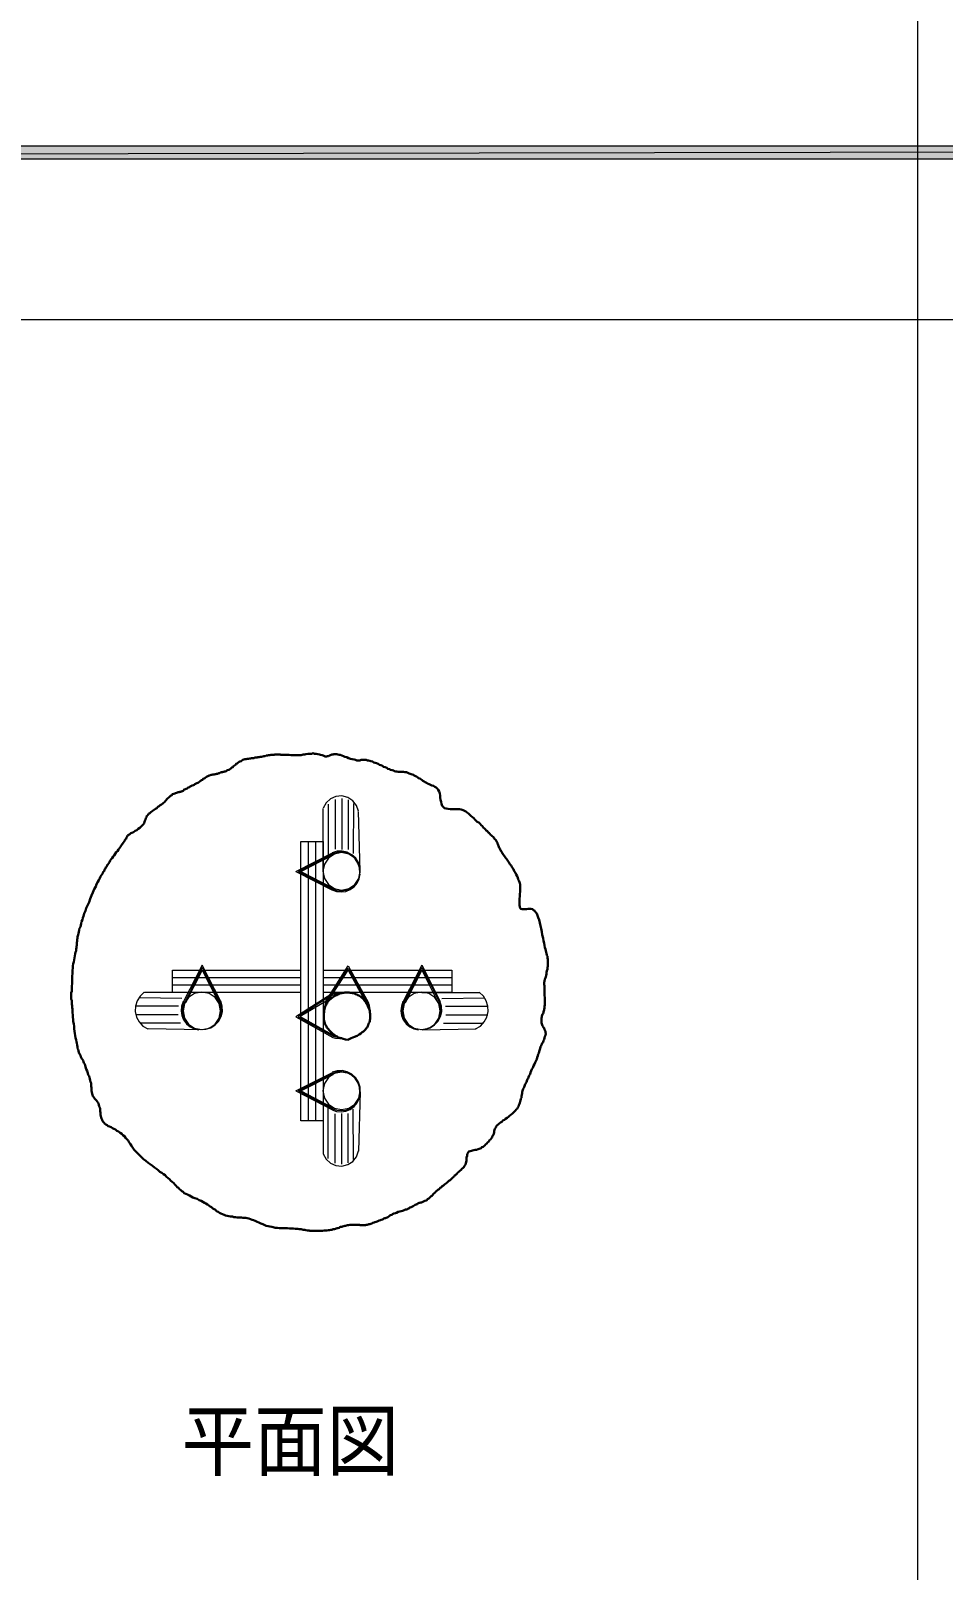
# Model space of a CAD drawing. Header units: millimetres. Extents: x 0 to 420, y 0 to 297.
# Drawn here: x 162.5 to 211.5, y 129.8 to 212.5 of the extents above; entities that cross this region are included whole.
import ezdxf
from ezdxf.enums import TextEntityAlignment as Align

# ---------------------------------------------------------------- set-up
doc = ezdxf.new("R2010")
doc.units = ezdxf.units.MM
doc.styles.add('kst32b', font='NotoSansJP-Variable.ttf')

msp = doc.modelspace()

# ---------------------------------------------------------------- hatches: boundary and pattern name
h = msp.add_hatch(color=7)
h.paths.add_polyline_path([(394.166, 205.634), (394.166, 206.333), (26.183, 205.634), (394.166, 205.634)])
h.paths.add_polyline_path([(394.166, 206.333), (26.183, 205.634), (26.183, 206.333), (394.166, 206.333)])

# ---------------------------------------------------------------- linework, layer by layer
at = {"lineweight": 13}
for points in [[(210.185, 45.995), (210.185, 285.983)], [(394.166, 196.977), (26.183, 196.977)], [(180.115, 170.586), (180.008, 170.896), (179.811, 171.148), (179.543, 171.323), (179.226, 171.404), (178.899, 171.377), (178.606, 171.248), (178.37, 171.032), (178.213, 170.744)], [(178.858, 171.217), (178.858, 168.55)], [(179.218, 171.259), (179.218, 168.529)], [(179.557, 171.196), (179.557, 168.529)], [(178.223, 167.344), (178.223, 170.73)], [(178.477, 170.963), (178.477, 168.211)], [(179.853, 171.005), (179.832, 168.317)], [(180.213, 167.365), (180.107, 170.561)], [(178.223, 153.945), (177.017, 153.945), (177.017, 168.952)], [(177.017, 168.952), (178.223, 168.952)], [(177.419, 153.945), (177.419, 168.952)], [(177.821, 153.945), (177.821, 168.952)], [(178.223, 168.952), (178.223, 153.945)], [(176.742, 167.344), (178.71, 168.338)], [(176.89, 167.344), (178.731, 168.296)], [(177.017, 167.344), (178.753, 168.233)], [(180.208, 167.272), (180.198, 167.554), (180.117, 167.819), (179.97, 168.054), (179.763, 168.247), (179.514, 168.378), (179.243, 168.44), (178.966, 168.429), (178.696, 168.346)], [(180.19, 167.271), (180.171, 167.541), (180.085, 167.793), (179.939, 168.016), (179.738, 168.196), (179.497, 168.32), (179.237, 168.377), (178.971, 168.366), (178.712, 168.288)], [(176.742, 167.344), (178.71, 166.349)], [(176.89, 167.344), (178.731, 166.391)], [(177.017, 167.344), (178.753, 166.455)], [(178.691, 166.356), (178.933, 166.269), (179.185, 166.243), (179.435, 166.278), (179.673, 166.375), (179.881, 166.526), (180.044, 166.72), (180.155, 166.947), (180.209, 167.198)], [(178.729, 166.414), (178.959, 166.332), (179.199, 166.307), (179.438, 166.338), (179.666, 166.426), (179.867, 166.565), (180.028, 166.745), (180.142, 166.957), (180.204, 167.194)], [(172.72, 160.359), (171.704, 162.306), (170.709, 160.359)], [(171.704, 162.179), (170.773, 160.316)], [(171.704, 162.179), (172.657, 160.316)], [(178.371, 160.401), (179.557, 162.285)], [(178.414, 160.38), (179.557, 162.158)], [(179.557, 162.285), (180.658, 160.295)], [(179.557, 162.158), (180.615, 160.253)], [(183.515, 162.306), (182.52, 160.359)], [(183.515, 162.179), (182.562, 160.316)], [(183.515, 162.306), (184.51, 160.359)], [(183.515, 162.179), (184.468, 160.316)], [(170.117, 160.846), (170.117, 162.052), (177.017, 162.052)], [(170.117, 161.65), (177.017, 161.65)], [(171.704, 162.052), (170.815, 160.295)], [(171.704, 162.052), (172.614, 160.295)], [(178.223, 162.052), (185.124, 162.052)], [(178.223, 161.65), (185.124, 161.65)], [(178.456, 160.337), (179.557, 162.052), (180.552, 160.232)], [(183.515, 162.052), (182.626, 160.295)], [(183.515, 162.052), (184.404, 160.295)], [(185.124, 162.052), (185.124, 160.846)], [(168.592, 160.855), (168.369, 160.651), (168.21, 160.4), (168.122, 160.117), (168.111, 159.815), (168.18, 159.521), (168.322, 159.26), (168.526, 159.044), (168.784, 158.887)], [(170.625, 160.528), (168.317, 160.549)], [(171.704, 160.846), (168.614, 160.846)], [(170.117, 161.248), (177.017, 161.248)], [(177.017, 160.846), (170.117, 160.846)], [(178.626, 160.74), (176.742, 159.533), (178.731, 158.432)], [(178.647, 160.676), (176.869, 159.533), (178.753, 158.496)], [(178.774, 160.613), (176.975, 159.554), (178.795, 158.538)], [(178.223, 161.248), (185.124, 161.248)], [(185.124, 160.846), (178.223, 160.846)], [(178.626, 160.74), (178.774, 160.782)], [(178.647, 160.676), (178.795, 160.718)], [(178.774, 160.782), (179.091, 160.782)], [(178.795, 160.718), (179.155, 160.803), (179.091, 160.782)], [(183.515, 160.846), (186.627, 160.846)], [(184.595, 160.528), (186.902, 160.549)], [(186.413, 158.887), (186.672, 159.044), (186.876, 159.26), (187.018, 159.521), (187.087, 159.815), (187.076, 160.117), (186.987, 160.4), (186.828, 160.651), (186.605, 160.855)], [(170.434, 160.105), (168.148, 160.105)], [(170.413, 159.639), (168.169, 159.639)], [(170.695, 160.356), (170.608, 160.115), (170.582, 159.863), (170.618, 159.612), (170.714, 159.374), (170.865, 159.167), (171.059, 159.004), (171.286, 158.893), (171.537, 158.839)], [(170.753, 160.34), (170.671, 160.11), (170.646, 159.87), (170.677, 159.631), (170.765, 159.403), (170.904, 159.202), (171.084, 159.041), (171.297, 158.927), (171.533, 158.865)], [(171.632, 158.861), (171.914, 158.871), (172.179, 158.952), (172.415, 159.099), (172.607, 159.306), (172.739, 159.555), (172.8, 159.826), (172.79, 160.103), (172.706, 160.372)], [(171.632, 158.858), (171.902, 158.877), (172.154, 158.962), (172.376, 159.109), (172.557, 159.31), (172.68, 159.551), (172.737, 159.811), (172.727, 160.077), (172.648, 160.336)], [(178.371, 160.401), (178.329, 160.253), (178.287, 160.02), (178.287, 159.956)], [(178.414, 160.38), (178.371, 160.232), (178.287, 159.956)], [(180.615, 160.253), (180.658, 160.126), (180.721, 159.766), (180.742, 159.914), (180.7, 160.147), (180.658, 160.295)], [(182.506, 160.356), (182.419, 160.115), (182.393, 159.863), (182.429, 159.612), (182.525, 159.374), (182.676, 159.167), (182.87, 159.004), (183.097, 158.893), (183.348, 158.839)], [(182.564, 160.34), (182.482, 160.11), (182.457, 159.87), (182.488, 159.631), (182.576, 159.403), (182.715, 159.202), (182.895, 159.041), (183.108, 158.927), (183.344, 158.865)], [(183.422, 158.861), (183.704, 158.871), (183.969, 158.952), (184.205, 159.099), (184.397, 159.306), (184.529, 159.555), (184.59, 159.826), (184.58, 160.103), (184.496, 160.372)], [(183.422, 158.858), (183.691, 158.877), (183.943, 158.962), (184.166, 159.109), (184.347, 159.31), (184.47, 159.551), (184.527, 159.811), (184.517, 160.077), (184.438, 160.336)], [(184.785, 160.105), (187.092, 160.105)], [(184.806, 159.639), (187.071, 159.639)], [(170.54, 159.194), (168.381, 159.194)], [(171.704, 158.835), (168.804, 158.898)], [(183.536, 158.835), (186.436, 158.898)], [(184.679, 159.194), (186.838, 159.194)], [(178.731, 158.432), (178.879, 158.39), (179.112, 158.369), (179.261, 158.369)], [(178.753, 158.496), (178.901, 158.454), (179.261, 158.369)], [(176.742, 155.554), (178.71, 156.549)], [(176.89, 155.554), (178.731, 156.485)], [(177.017, 155.554), (178.753, 156.443)], [(180.208, 155.482), (180.198, 155.764), (180.117, 156.029), (179.97, 156.265), (179.763, 156.457), (179.514, 156.589), (179.243, 156.65), (178.966, 156.64), (178.696, 156.556)], [(180.19, 155.482), (180.171, 155.751), (180.085, 156.003), (179.939, 156.226), (179.738, 156.407), (179.497, 156.53), (179.237, 156.587), (178.971, 156.577), (178.712, 156.498)], [(176.742, 155.554), (178.71, 154.538)], [(176.89, 155.554), (178.731, 154.601)], [(177.017, 155.554), (178.753, 154.644)], [(178.223, 155.554), (178.223, 152.167)], [(180.213, 155.511), (180.107, 152.315)], [(178.477, 151.934), (178.477, 154.665)], [(178.691, 154.545), (178.933, 154.458), (179.185, 154.432), (179.435, 154.467), (179.673, 154.563), (179.881, 154.715), (180.044, 154.909), (180.155, 155.136), (180.209, 155.387)], [(178.729, 154.603), (178.959, 154.521), (179.199, 154.496), (179.438, 154.527), (179.666, 154.615), (179.867, 154.754), (180.028, 154.934), (180.142, 155.146), (180.204, 155.383)], [(178.858, 151.68), (178.858, 154.326)], [(179.218, 151.617), (179.218, 154.347)], [(179.557, 151.701), (179.557, 154.347)], [(179.853, 151.871), (179.832, 154.58)], [(178.213, 152.175), (178.37, 151.887), (178.606, 151.671), (178.899, 151.542), (179.226, 151.514), (179.543, 151.596), (179.811, 151.771), (180.008, 152.023), (180.115, 152.333)]]:
    msp.add_lwpolyline(points, dxfattribs=at)
at = {"lineweight": 0}
for points in [[(394.166, 205.634), (394.166, 206.333), (26.183, 205.634)], [(394.166, 206.333), (26.183, 205.634), (26.183, 206.333)]]:
    msp.add_lwpolyline(points, close=True, dxfattribs=at)
at = {"lineweight": 30}
msp.add_lwpolyline([(168.487, 169.82), (168.55, 169.884), (168.593, 169.947), (168.614, 170.011), (168.635, 170.074), (168.656, 170.138), (168.677, 170.201), (168.72, 170.265), (168.741, 170.328), (168.783, 170.371), (168.825, 170.434), (168.889, 170.476), (168.952, 170.54), (169.016, 170.582), (169.079, 170.625), (169.143, 170.667), (169.206, 170.709), (169.27, 170.751), (169.333, 170.815), (169.397, 170.857), (169.46, 170.9), (169.524, 170.942), (169.587, 170.984), (169.63, 171.027), (169.693, 171.069), (169.736, 171.132), (169.778, 171.175), (169.82, 171.238), (169.862, 171.281), (169.926, 171.323), (169.968, 171.365), (170.011, 171.408), (170.074, 171.45), (170.117, 171.492), (170.18, 171.513), (170.244, 171.535), (170.286, 171.556), (170.349, 171.577), (170.392, 171.598), (170.434, 171.598), (170.476, 171.598), (170.519, 171.619), (170.54, 171.619), (170.561, 171.619), (170.561, 171.64), (170.582, 171.64), (170.603, 171.64), (170.625, 171.662), (170.646, 171.662), (170.688, 171.683), (170.709, 171.704), (170.752, 171.746), (170.815, 171.767), (170.857, 171.789), (170.9, 171.81), (170.963, 171.852), (171.027, 171.873), (171.069, 171.916), (171.133, 171.937), (171.175, 171.958), (171.238, 171.979), (171.281, 172), (171.323, 172.043), (171.387, 172.064), (171.429, 172.085), (171.471, 172.106), (171.513, 172.127), (171.535, 172.148), (171.577, 172.17), (171.619, 172.212), (171.662, 172.233), (171.683, 172.254), (171.725, 172.275), (171.768, 172.318), (171.81, 172.339), (171.852, 172.36), (171.895, 172.402), (171.937, 172.424), (171.979, 172.445), (172.021, 172.466), (172.043, 172.487), (172.085, 172.508), (172.127, 172.508), (172.17, 172.529), (172.191, 172.529), (172.233, 172.529), (172.276, 172.551), (172.318, 172.551), (172.36, 172.551), (172.403, 172.572), (172.445, 172.572), (172.487, 172.593), (172.529, 172.593), (172.572, 172.614), (172.614, 172.635), (172.657, 172.635), (172.678, 172.656), (172.72, 172.656), (172.741, 172.678), (172.762, 172.678), (172.784, 172.678), (172.805, 172.678), (172.826, 172.699), (172.868, 172.699), (172.911, 172.72), (172.953, 172.72), (172.995, 172.741), (173.037, 172.762), (173.08, 172.783), (173.143, 172.805), (173.186, 172.826), (173.228, 172.868), (173.27, 172.889), (173.313, 172.932), (173.355, 172.953), (173.397, 172.995), (173.44, 173.037), (173.503, 173.08), (173.546, 173.122), (173.588, 173.143), (173.63, 173.186), (173.694, 173.228), (173.736, 173.249), (173.8, 173.27), (173.842, 173.313), (173.905, 173.334), (173.948, 173.355), (174.011, 173.376), (174.075, 173.376), (174.138, 173.397), (174.202, 173.397), (174.265, 173.418), (174.308, 173.418), (174.371, 173.44), (174.435, 173.44), (174.498, 173.44), (174.54, 173.461), (174.604, 173.461), (174.667, 173.461), (174.71, 173.482), (174.773, 173.482), (174.837, 173.503), (174.9, 173.503), (174.964, 173.524), (175.027, 173.546), (175.091, 173.546), (175.154, 173.567), (175.218, 173.567), (175.281, 173.588), (175.345, 173.588), (175.408, 173.609), (175.472, 173.609), (175.514, 173.609), (175.578, 173.609), (175.62, 173.63), (175.662, 173.63), (175.704, 173.63), (175.726, 173.63), (175.768, 173.63), (175.789, 173.63), (175.81, 173.63), (175.832, 173.63), (175.874, 173.63), (175.895, 173.63), (175.937, 173.609), (176.001, 173.609), (176.086, 173.609), (176.17, 173.609), (176.276, 173.609), (176.382, 173.609), (176.488, 173.588), (176.594, 173.588), (176.678, 173.588), (176.763, 173.588), (176.805, 173.588), (176.869, 173.588), (176.911, 173.588), (176.932, 173.588), (176.975, 173.588), (176.996, 173.588), (177.038, 173.588), (177.08, 173.609), (177.144, 173.63), (177.229, 173.63), (177.292, 173.651), (177.398, 173.672), (177.483, 173.672), (177.588, 173.672), (177.673, 173.694), (177.758, 173.672), (177.842, 173.672), (177.927, 173.651), (178.012, 173.63), (178.075, 173.609), (178.16, 173.588), (178.223, 173.567), (178.287, 173.546), (178.329, 173.524), (178.393, 173.524), (178.456, 173.546), (178.499, 173.546), (178.562, 173.567), (178.604, 173.588), (178.647, 173.609), (178.689, 173.63), (178.753, 173.63), (178.795, 173.651), (178.837, 173.651), (178.901, 173.651), (178.943, 173.651), (179.007, 173.63), (179.07, 173.609), (179.134, 173.609), (179.218, 173.567), (179.303, 173.546), (179.387, 173.503), (179.493, 173.482), (179.578, 173.44), (179.684, 173.397), (179.769, 173.376), (179.874, 173.355), (179.959, 173.334), (180.022, 173.313), (180.086, 173.313), (180.15, 173.313), (180.192, 173.313), (180.255, 173.334), (180.298, 173.334), (180.361, 173.334), (180.404, 173.334), (180.467, 173.334), (180.53, 173.334), (180.594, 173.313), (180.658, 173.313), (180.721, 173.292), (180.785, 173.27), (180.869, 173.249), (180.933, 173.207), (181.017, 173.186), (181.081, 173.164), (181.166, 173.122), (181.25, 173.08), (181.314, 173.059), (181.398, 173.016), (181.462, 172.974), (181.546, 172.953), (181.631, 172.91), (181.695, 172.868), (181.779, 172.847), (181.843, 172.805), (181.928, 172.783), (181.991, 172.762), (182.054, 172.741), (182.118, 172.72), (182.182, 172.72), (182.245, 172.699), (182.309, 172.699), (182.351, 172.699), (182.393, 172.699), (182.457, 172.699), (182.499, 172.699), (182.541, 172.699), (182.605, 172.678), (182.647, 172.678), (182.689, 172.678), (182.732, 172.656), (182.795, 172.635), (182.838, 172.614), (182.901, 172.593), (182.944, 172.572), (183.007, 172.551), (183.071, 172.529), (183.113, 172.508), (183.176, 172.466), (183.24, 172.445), (183.303, 172.402), (183.346, 172.36), (183.409, 172.339), (183.473, 172.297), (183.536, 172.254), (183.579, 172.212), (183.642, 172.17), (183.705, 172.148), (183.769, 172.106), (183.833, 172.064), (183.917, 172.043), (183.981, 172), (184.065, 171.958), (184.15, 171.937), (184.213, 171.894), (184.298, 171.852), (184.362, 171.789), (184.404, 171.725), (184.446, 171.64), (184.489, 171.535), (184.51, 171.429), (184.51, 171.323), (184.531, 171.196), (184.552, 171.09), (184.573, 170.984), (184.616, 170.878), (184.658, 170.815), (184.743, 170.751), (184.827, 170.73), (184.933, 170.709), (185.06, 170.688), (185.187, 170.688), (185.314, 170.688), (185.42, 170.688), (185.547, 170.688), (185.632, 170.667), (185.737, 170.646), (185.822, 170.603), (185.886, 170.561), (185.97, 170.497), (186.034, 170.455), (186.097, 170.392), (186.161, 170.328), (186.246, 170.265), (186.309, 170.201), (186.372, 170.138), (186.436, 170.074), (186.5, 170.011), (186.584, 169.968), (186.648, 169.905), (186.711, 169.841), (186.775, 169.778), (186.817, 169.714), (186.88, 169.651), (186.944, 169.608), (186.986, 169.545), (187.05, 169.503), (187.092, 169.439), (187.156, 169.397), (187.198, 169.333), (187.24, 169.291), (187.304, 169.249), (187.346, 169.206), (187.388, 169.164), (187.41, 169.122), (187.452, 169.079), (187.494, 169.037), (187.516, 168.995), (187.537, 168.952), (187.558, 168.931), (187.579, 168.889), (187.579, 168.846), (187.6, 168.804), (187.621, 168.762), (187.643, 168.719), (187.664, 168.677), (187.685, 168.614), (187.706, 168.571), (187.727, 168.529), (187.748, 168.487), (187.77, 168.465), (187.791, 168.423), (187.812, 168.402), (187.812, 168.381), (187.833, 168.36), (187.833, 168.338), (187.854, 168.317), (187.875, 168.296), (187.875, 168.275), (187.918, 168.233), (187.939, 168.19), (187.981, 168.148), (188.024, 168.084), (188.087, 168), (188.129, 167.936), (188.193, 167.852), (188.256, 167.746), (188.32, 167.661), (188.383, 167.555), (188.447, 167.471), (188.489, 167.365), (188.553, 167.28), (188.595, 167.174), (188.637, 167.09), (188.68, 167.005), (188.701, 166.92), (188.743, 166.857), (188.764, 166.772), (188.786, 166.709), (188.807, 166.645), (188.807, 166.582), (188.807, 166.518), (188.807, 166.433), (188.807, 166.349), (188.807, 166.243), (188.786, 166.137), (188.786, 166.01), (188.764, 165.883), (188.764, 165.756), (188.764, 165.65), (188.764, 165.544), (188.786, 165.439), (188.807, 165.375), (188.849, 165.333), (188.912, 165.312), (188.976, 165.312), (189.061, 165.312), (189.145, 165.312), (189.23, 165.333), (189.315, 165.333), (189.378, 165.333), (189.463, 165.312), (189.526, 165.269), (189.59, 165.227), (189.632, 165.163), (189.696, 165.079), (189.738, 164.973), (189.78, 164.867), (189.823, 164.74), (189.865, 164.592), (189.907, 164.423), (189.929, 164.275), (189.971, 164.105), (189.992, 163.936), (190.034, 163.767), (190.055, 163.618), (190.098, 163.491), (190.119, 163.364), (190.14, 163.258), (190.161, 163.174), (190.183, 163.089), (190.204, 163.004), (190.225, 162.941), (190.246, 162.856), (190.267, 162.793), (190.267, 162.708), (190.288, 162.623), (190.288, 162.539), (190.288, 162.454), (190.288, 162.369), (190.288, 162.264), (190.267, 162.179), (190.267, 162.094), (190.246, 162.01), (190.225, 161.925), (190.225, 161.84), (190.204, 161.756), (190.183, 161.692), (190.161, 161.629), (190.14, 161.565), (190.14, 161.523), (190.119, 161.48), (190.119, 161.459), (190.119, 161.438), (190.098, 161.396), (190.098, 161.375), (190.098, 161.332), (190.098, 161.269), (190.119, 161.205), (190.119, 161.121), (190.119, 161.036), (190.119, 160.909), (190.119, 160.803), (190.119, 160.676), (190.14, 160.57), (190.14, 160.443), (190.14, 160.337), (190.14, 160.253), (190.14, 160.168), (190.119, 160.105), (190.119, 160.041), (190.119, 159.999), (190.098, 159.956), (190.098, 159.914), (190.077, 159.851), (190.055, 159.808), (190.055, 159.766), (190.034, 159.724), (190.013, 159.681), (189.992, 159.618), (189.971, 159.575), (189.971, 159.533), (189.95, 159.47), (189.95, 159.427), (189.95, 159.364), (189.95, 159.321), (189.95, 159.258), (189.95, 159.216), (189.971, 159.152), (189.992, 159.11), (190.013, 159.046), (190.034, 159.004), (190.055, 158.962), (190.098, 158.919), (190.119, 158.856), (190.14, 158.813), (190.161, 158.75), (190.161, 158.708), (190.183, 158.623), (190.161, 158.559), (190.14, 158.475), (190.119, 158.411), (190.098, 158.327), (190.055, 158.263), (190.034, 158.179), (189.992, 158.115), (189.971, 158.073), (189.95, 158.03), (189.929, 157.988), (189.929, 157.967), (189.907, 157.946), (189.907, 157.925), (189.907, 157.903), (189.886, 157.861), (189.886, 157.84), (189.865, 157.776), (189.844, 157.734), (189.823, 157.671), (189.802, 157.586), (189.78, 157.522), (189.759, 157.438), (189.717, 157.353), (189.696, 157.268), (189.653, 157.162), (189.611, 157.078), (189.569, 156.993), (189.526, 156.908), (189.484, 156.803), (189.442, 156.718), (189.399, 156.633), (189.357, 156.549), (189.336, 156.464), (189.294, 156.379), (189.251, 156.295), (189.23, 156.231), (189.188, 156.168), (189.167, 156.083), (189.145, 156.019), (189.103, 155.977), (189.082, 155.914), (189.061, 155.871), (189.039, 155.808), (189.018, 155.765), (188.997, 155.723), (188.976, 155.66), (188.955, 155.617), (188.934, 155.554), (188.912, 155.49), (188.912, 155.427), (188.891, 155.342), (188.87, 155.279), (188.87, 155.194), (188.849, 155.13), (188.828, 155.046), (188.807, 154.982), (188.786, 154.919), (188.764, 154.855), (188.743, 154.792), (188.722, 154.728), (188.68, 154.665), (188.637, 154.601), (188.595, 154.559), (188.553, 154.496), (188.489, 154.432), (188.447, 154.39), (188.383, 154.326), (188.32, 154.284), (188.235, 154.22), (188.172, 154.157), (188.108, 154.114), (188.024, 154.051), (187.96, 154.009), (187.875, 153.966), (187.812, 153.903), (187.748, 153.86), (187.664, 153.797), (187.621, 153.755), (187.558, 153.691), (187.516, 153.649), (187.494, 153.585), (187.452, 153.522), (187.431, 153.458), (187.41, 153.395), (187.41, 153.331), (187.388, 153.268), (187.367, 153.204), (187.325, 153.141), (187.304, 153.077), (187.262, 153.014), (187.219, 152.95), (187.156, 152.908), (187.113, 152.844), (187.05, 152.781), (187.008, 152.739), (186.944, 152.675), (186.902, 152.633), (186.859, 152.59), (186.817, 152.548), (186.754, 152.527), (186.711, 152.485), (186.648, 152.463), (186.605, 152.442), (186.542, 152.421), (186.457, 152.4), (186.394, 152.4), (186.309, 152.379), (186.246, 152.358), (186.182, 152.336), (186.119, 152.315), (186.055, 152.294), (186.013, 152.252), (185.97, 152.188), (185.949, 152.125), (185.949, 152.061), (185.928, 151.977), (185.928, 151.892), (185.928, 151.807), (185.907, 151.744), (185.886, 151.659), (185.864, 151.596), (185.822, 151.532), (185.78, 151.469), (185.737, 151.426), (185.674, 151.363), (185.632, 151.321), (185.568, 151.257), (185.505, 151.215), (185.462, 151.172), (185.399, 151.109), (185.357, 151.067), (185.293, 151.024), (185.251, 150.961), (185.208, 150.918), (185.145, 150.876), (185.103, 150.812), (185.039, 150.77), (184.976, 150.728), (184.912, 150.664), (184.87, 150.622), (184.806, 150.58), (184.743, 150.537), (184.679, 150.474), (184.616, 150.431), (184.573, 150.389), (184.51, 150.347), (184.446, 150.283), (184.383, 150.241), (184.341, 150.199), (184.277, 150.156), (184.235, 150.093), (184.171, 150.05), (184.129, 150.008), (184.087, 149.945), (184.023, 149.902), (183.981, 149.86), (183.938, 149.818), (183.896, 149.775), (183.833, 149.733), (183.79, 149.691), (183.748, 149.669), (183.684, 149.648), (183.642, 149.627), (183.579, 149.606), (183.536, 149.585), (183.494, 149.564), (183.452, 149.564), (183.43, 149.542), (183.409, 149.542), (183.388, 149.542), (183.367, 149.542), (183.346, 149.521), (183.325, 149.521), (183.303, 149.5), (183.282, 149.5), (183.261, 149.479), (183.219, 149.458), (183.155, 149.437), (183.113, 149.394), (183.049, 149.373), (182.986, 149.331), (182.944, 149.31), (182.88, 149.288), (182.838, 149.246), (182.795, 149.246), (182.774, 149.225), (182.753, 149.204), (182.732, 149.204), (182.711, 149.183), (182.689, 149.183), (182.647, 149.183), (182.605, 149.161), (182.541, 149.14), (182.478, 149.119), (182.414, 149.098), (182.33, 149.077), (182.245, 149.056), (182.16, 149.013), (182.097, 148.992), (182.012, 148.971), (181.949, 148.929), (181.906, 148.907), (181.843, 148.886), (181.801, 148.865), (181.758, 148.823), (181.737, 148.802), (181.695, 148.78), (181.652, 148.759), (181.61, 148.738), (181.568, 148.717), (181.525, 148.717), (181.483, 148.696), (181.441, 148.675), (181.398, 148.654), (181.335, 148.632), (181.293, 148.611), (181.229, 148.59), (181.187, 148.569), (181.123, 148.548), (181.06, 148.526), (180.996, 148.505), (180.954, 148.484), (180.89, 148.463), (180.827, 148.442), (180.785, 148.421), (180.721, 148.4), (180.679, 148.4), (180.636, 148.378), (180.573, 148.357), (180.53, 148.357), (180.488, 148.336), (180.446, 148.336), (180.404, 148.336), (180.382, 148.336), (180.34, 148.336), (180.298, 148.336), (180.255, 148.336), (180.213, 148.336), (180.171, 148.357), (180.128, 148.357), (180.065, 148.357), (180.022, 148.357), (179.959, 148.357), (179.896, 148.357), (179.832, 148.357), (179.769, 148.357), (179.705, 148.357), (179.642, 148.357), (179.578, 148.336), (179.493, 148.336), (179.451, 148.315), (179.387, 148.315), (179.324, 148.294), (179.261, 148.272), (179.218, 148.251), (179.155, 148.251), (179.112, 148.23), (179.07, 148.209), (179.007, 148.188), (178.964, 148.188), (178.922, 148.167), (178.879, 148.146), (178.816, 148.124), (178.753, 148.124), (178.689, 148.103), (178.626, 148.103), (178.562, 148.082), (178.499, 148.082), (178.414, 148.061), (178.329, 148.061), (178.266, 148.061), (178.181, 148.04), (178.096, 148.04), (178.033, 148.04), (177.948, 148.04), (177.885, 148.04), (177.821, 148.04), (177.758, 148.04), (177.694, 148.04), (177.652, 148.04), (177.631, 148.04), (177.588, 148.04), (177.567, 148.04), (177.546, 148.04), (177.525, 148.04), (177.504, 148.04), (177.461, 148.061), (177.419, 148.061), (177.377, 148.061), (177.292, 148.082), (177.229, 148.103), (177.144, 148.103), (177.038, 148.124), (176.932, 148.124), (176.847, 148.146), (176.721, 148.146), (176.615, 148.167), (176.509, 148.167), (176.403, 148.167), (176.297, 148.188), (176.17, 148.188), (176.064, 148.188), (175.959, 148.188), (175.853, 148.188), (175.747, 148.209), (175.641, 148.209), (175.535, 148.23), (175.451, 148.251), (175.345, 148.272), (175.26, 148.294), (175.154, 148.315), (175.048, 148.357), (174.964, 148.4), (174.858, 148.442), (174.752, 148.484), (174.667, 148.526), (174.562, 148.569), (174.477, 148.611), (174.392, 148.632), (174.308, 148.675), (174.223, 148.696), (174.138, 148.717), (174.054, 148.738), (173.99, 148.738), (173.905, 148.738), (173.821, 148.759), (173.757, 148.759), (173.672, 148.759), (173.588, 148.759), (173.503, 148.78), (173.419, 148.78), (173.334, 148.802), (173.228, 148.802), (173.143, 148.823), (173.059, 148.844), (172.974, 148.865), (172.889, 148.907), (172.805, 148.929), (172.72, 148.971), (172.635, 149.013), (172.572, 149.056), (172.487, 149.098), (172.424, 149.161), (172.36, 149.204), (172.276, 149.246), (172.212, 149.31), (172.149, 149.352), (172.064, 149.394), (172, 149.458), (171.916, 149.5), (171.831, 149.542), (171.746, 149.606), (171.662, 149.648), (171.556, 149.691), (171.45, 149.754), (171.323, 149.796), (171.217, 149.839), (171.111, 149.881), (171.027, 149.945), (170.921, 149.987), (170.836, 150.029), (170.752, 150.072), (170.688, 150.135), (170.625, 150.177), (170.561, 150.22), (170.497, 150.283), (170.434, 150.347), (170.371, 150.389), (170.307, 150.453), (170.244, 150.537), (170.18, 150.601), (170.095, 150.664), (170.032, 150.728), (169.947, 150.812), (169.884, 150.876), (169.799, 150.939), (169.714, 151.024), (169.63, 151.088), (169.545, 151.151), (169.439, 151.215), (169.354, 151.299), (169.249, 151.363), (169.143, 151.447), (169.037, 151.532), (168.91, 151.617), (168.804, 151.701), (168.677, 151.807), (168.55, 151.892), (168.444, 151.998), (168.338, 152.104), (168.233, 152.209), (168.148, 152.294), (168.063, 152.4), (167.979, 152.506), (167.915, 152.612), (167.852, 152.696), (167.788, 152.781), (167.725, 152.887), (167.661, 152.971), (167.598, 153.035), (167.534, 153.12), (167.45, 153.183), (167.386, 153.247), (167.301, 153.31), (167.217, 153.374), (167.132, 153.416), (167.047, 153.479), (166.963, 153.522), (166.899, 153.564), (166.815, 153.606), (166.73, 153.649), (166.666, 153.67), (166.603, 153.712), (166.539, 153.755), (166.476, 153.797), (166.434, 153.839), (166.391, 153.903), (166.349, 153.945), (166.328, 154.009), (166.307, 154.072), (166.285, 154.136), (166.264, 154.199), (166.243, 154.263), (166.243, 154.326), (166.243, 154.39), (166.222, 154.453), (166.222, 154.538), (166.222, 154.601), (166.201, 154.665), (166.179, 154.728), (166.158, 154.813), (166.137, 154.876), (166.116, 154.919), (166.074, 154.982), (166.031, 155.046), (165.968, 155.088), (165.926, 155.152), (165.883, 155.215), (165.841, 155.279), (165.82, 155.342), (165.799, 155.406), (165.777, 155.49), (165.756, 155.554), (165.756, 155.638), (165.756, 155.723), (165.735, 155.808), (165.735, 155.892), (165.735, 155.977), (165.714, 156.041), (165.693, 156.125), (165.671, 156.21), (165.65, 156.273), (165.629, 156.358), (165.587, 156.422), (165.566, 156.506), (165.545, 156.57), (165.523, 156.633), (165.481, 156.718), (165.46, 156.781), (165.439, 156.866), (165.418, 156.93), (165.396, 156.993), (165.354, 157.057), (165.333, 157.12), (165.312, 157.184), (165.269, 157.247), (165.248, 157.289), (165.206, 157.353), (165.185, 157.395), (165.163, 157.459), (165.142, 157.522), (165.1, 157.565), (165.079, 157.628), (165.058, 157.713), (165.037, 157.776), (165.015, 157.84), (165.015, 157.925), (164.994, 158.009), (164.973, 158.115), (164.952, 158.2), (164.931, 158.305), (164.91, 158.411), (164.888, 158.538), (164.867, 158.644), (164.846, 158.771), (164.825, 158.898), (164.825, 159.025), (164.804, 159.152), (164.783, 159.279), (164.783, 159.385), (164.761, 159.512), (164.761, 159.639), (164.74, 159.745), (164.74, 159.851), (164.74, 159.956), (164.719, 160.041), (164.719, 160.126), (164.698, 160.21), (164.698, 160.274), (164.698, 160.359), (164.698, 160.422), (164.677, 160.486), (164.677, 160.57), (164.677, 160.634), (164.677, 160.718), (164.677, 160.824), (164.698, 160.909), (164.698, 161.015), (164.698, 161.1), (164.698, 161.205), (164.719, 161.311), (164.719, 161.417), (164.719, 161.523), (164.719, 161.629), (164.719, 161.734), (164.74, 161.84), (164.74, 161.946), (164.74, 162.052), (164.761, 162.158), (164.761, 162.285), (164.783, 162.391), (164.804, 162.496), (164.825, 162.602), (164.846, 162.708), (164.867, 162.814), (164.888, 162.92), (164.91, 163.004), (164.931, 163.089), (164.931, 163.174), (164.952, 163.258), (164.952, 163.322), (164.973, 163.385), (164.973, 163.47), (164.973, 163.534), (164.994, 163.597), (164.994, 163.682), (165.015, 163.767), (165.015, 163.83), (165.037, 163.936), (165.058, 164.021), (165.079, 164.105), (165.1, 164.19), (165.121, 164.296), (165.163, 164.38), (165.185, 164.465), (165.206, 164.55), (165.227, 164.655), (165.269, 164.74), (165.291, 164.846), (165.333, 164.952), (165.375, 165.079), (165.439, 165.227), (165.481, 165.375), (165.545, 165.523), (165.629, 165.693), (165.693, 165.883), (165.756, 166.052), (165.841, 166.222), (165.904, 166.391), (165.989, 166.539), (166.031, 166.666), (166.095, 166.793), (166.158, 166.878), (166.201, 166.984), (166.243, 167.068), (166.285, 167.132), (166.328, 167.196), (166.37, 167.259), (166.391, 167.322), (166.434, 167.365), (166.455, 167.428), (166.476, 167.471), (166.518, 167.513), (166.539, 167.576), (166.582, 167.619), (166.603, 167.682), (166.645, 167.725), (166.687, 167.788), (166.73, 167.852), (166.772, 167.936), (166.815, 168), (166.878, 168.063), (166.92, 168.148), (166.984, 168.211), (167.026, 168.296), (167.09, 168.381), (167.153, 168.444), (167.217, 168.529), (167.259, 168.592), (167.322, 168.677), (167.365, 168.741), (167.428, 168.825), (167.471, 168.889), (167.513, 168.952), (167.555, 169.016), (167.577, 169.058), (167.619, 169.1), (167.64, 169.164), (167.661, 169.185), (167.682, 169.227), (167.682, 169.249), (167.704, 169.27), (167.725, 169.291), (167.767, 169.312), (167.788, 169.333), (167.83, 169.354), (167.873, 169.397), (167.936, 169.418), (168.021, 169.46), (168.106, 169.524), (168.19, 169.566), (168.275, 169.63), (168.36, 169.693), (168.423, 169.757)], close=True, dxfattribs=at)
at = {"lineweight": 13}
for points in [[(180.213, 167.354), (180.134, 167.746), (179.919, 168.065), (179.599, 168.281), (179.208, 168.36), (178.816, 168.281), (178.497, 168.065), (178.281, 167.746), (178.202, 167.354), (178.281, 166.963), (178.497, 166.643), (178.816, 166.428), (179.208, 166.349), (179.599, 166.428), (179.919, 166.643), (180.134, 166.963)], [(172.699, 159.861), (172.62, 160.253), (172.404, 160.572), (172.085, 160.788), (171.693, 160.867), (171.302, 160.788), (170.982, 160.572), (170.767, 160.253), (170.688, 159.861), (170.767, 159.47), (170.982, 159.15), (171.302, 158.935), (171.693, 158.856), (172.085, 158.935), (172.404, 159.15), (172.62, 159.47)], [(184.51, 159.861), (184.431, 160.253), (184.215, 160.572), (183.896, 160.788), (183.504, 160.867), (183.113, 160.788), (182.793, 160.572), (182.578, 160.253), (182.499, 159.861), (182.578, 159.47), (182.793, 159.15), (183.113, 158.935), (183.504, 158.856), (183.896, 158.935), (184.215, 159.15), (184.431, 159.47)], [(180.213, 155.564), (180.134, 155.956), (179.919, 156.275), (179.599, 156.491), (179.208, 156.57), (178.816, 156.491), (178.497, 156.275), (178.281, 155.956), (178.202, 155.564), (178.281, 155.173), (178.497, 154.853), (178.816, 154.638), (179.208, 154.559), (179.599, 154.638), (179.919, 154.853), (180.134, 155.173)]]:
    msp.add_lwpolyline(points, close=True, dxfattribs=at)
at = {"lineweight": 30}
msp.add_lwpolyline([(179.557, 158.305), (179.409, 158.327), (179.282, 158.348), (179.197, 158.39), (179.112, 158.411), (179.028, 158.432), (178.964, 158.475), (178.922, 158.496), (178.858, 158.538), (178.816, 158.559), (178.774, 158.602), (178.71, 158.644), (178.668, 158.686), (178.626, 158.729), (178.583, 158.771), (178.541, 158.813), (178.499, 158.877), (178.456, 158.919), (178.414, 158.962), (178.393, 159.025), (178.35, 159.089), (178.329, 159.131), (178.308, 159.194), (178.287, 159.258), (178.266, 159.321), (178.245, 159.385), (178.245, 159.448), (178.245, 159.512), (178.245, 159.597), (178.245, 159.66), (178.245, 159.724), (178.266, 159.808), (178.266, 159.872), (178.287, 159.956), (178.308, 160.02), (178.329, 160.083), (178.35, 160.147), (178.393, 160.21), (178.435, 160.274), (178.456, 160.337), (178.499, 160.401), (178.562, 160.443), (178.604, 160.486), (178.647, 160.528), (178.71, 160.57), (178.774, 160.613), (178.816, 160.655), (178.879, 160.676), (178.943, 160.697), (179.007, 160.74), (179.049, 160.761), (179.112, 160.782), (179.155, 160.803), (179.218, 160.803), (179.282, 160.824), (179.324, 160.824), (179.387, 160.846), (179.451, 160.846), (179.493, 160.846), (179.557, 160.846), (179.62, 160.846), (179.663, 160.824), (179.726, 160.824), (179.79, 160.803), (179.853, 160.803), (179.896, 160.782), (179.959, 160.761), (180.022, 160.74), (180.086, 160.697), (180.128, 160.676), (180.192, 160.655), (180.234, 160.613), (180.277, 160.57), (180.34, 160.528), (180.382, 160.486), (180.425, 160.443), (180.446, 160.401), (180.488, 160.337), (180.53, 160.295), (180.552, 160.232), (180.594, 160.168), (180.615, 160.105), (180.636, 160.041), (180.679, 159.978), (180.7, 159.914), (180.721, 159.851), (180.721, 159.766), (180.742, 159.702), (180.742, 159.639), (180.742, 159.575), (180.742, 159.491), (180.742, 159.427), (180.721, 159.364), (180.721, 159.3), (180.7, 159.258), (180.679, 159.194), (180.658, 159.152), (180.636, 159.089), (180.615, 159.046), (180.594, 159.004), (180.573, 158.962), (180.53, 158.919), (180.509, 158.877), (180.467, 158.835), (180.425, 158.792), (180.382, 158.75), (180.319, 158.708), (180.234, 158.644), (180.15, 158.581), (180.044, 158.517), (179.896, 158.454), (179.726, 158.39), (179.536, 158.305)], dxfattribs=at)

# ---------------------------------------------------------------- texts
at = {"style": 'kst32b'}
msp.add_text('平面図', height=3.1187, dxfattribs=at).set_placement((170.603, 135.213), (182.298, 135.213), align=Align.FIT)

doc.saveas('drawing.dxf')
